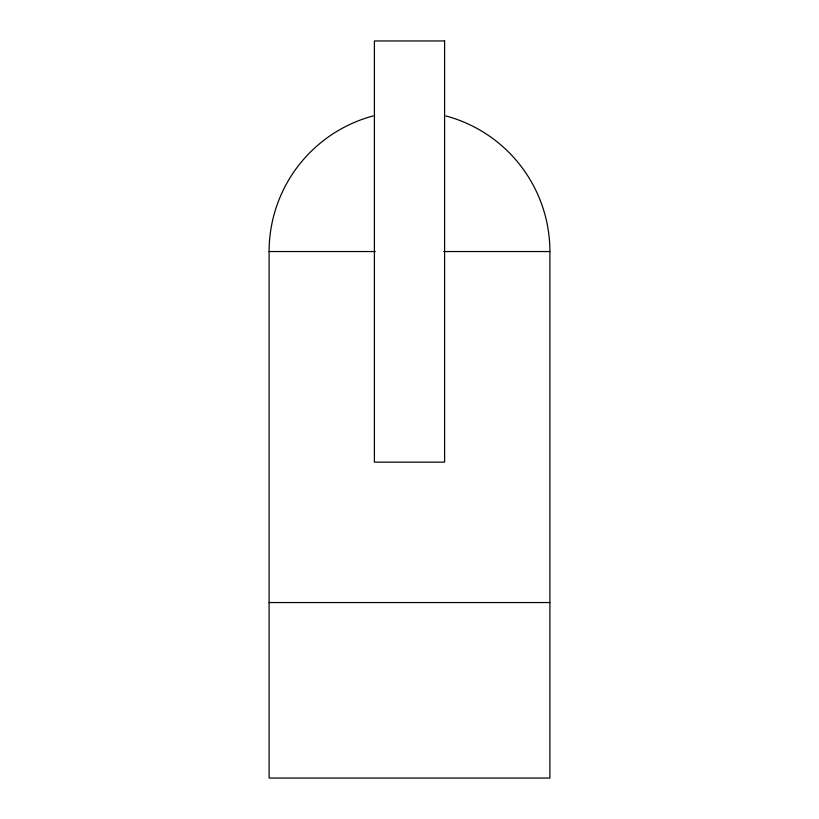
<?xml version="1.0" encoding="UTF-8"?>
<svg xmlns="http://www.w3.org/2000/svg" width="819" height="819" viewBox="0 0 819 819"><rect width="100%" height="100%" fill="white"/><g stroke="black" fill="none" stroke-linecap="round" stroke-linejoin="round"><path stroke-width="1.23" d="M445.843 115.929A140.397 140.397 0 0 1 549.897 251.546L549.897 778.05L269.103 778.05L269.103 251.546L375.317 251.546M443.683 251.546L549.897 251.546M269.103 602.549L549.897 602.549M269.103 251.546A140.397 140.397 0 0 1 373.157 115.929M444.604 40.95L374.396 40.95L374.396 462.151L444.604 462.151L444.604 40.95"/></g></svg>
